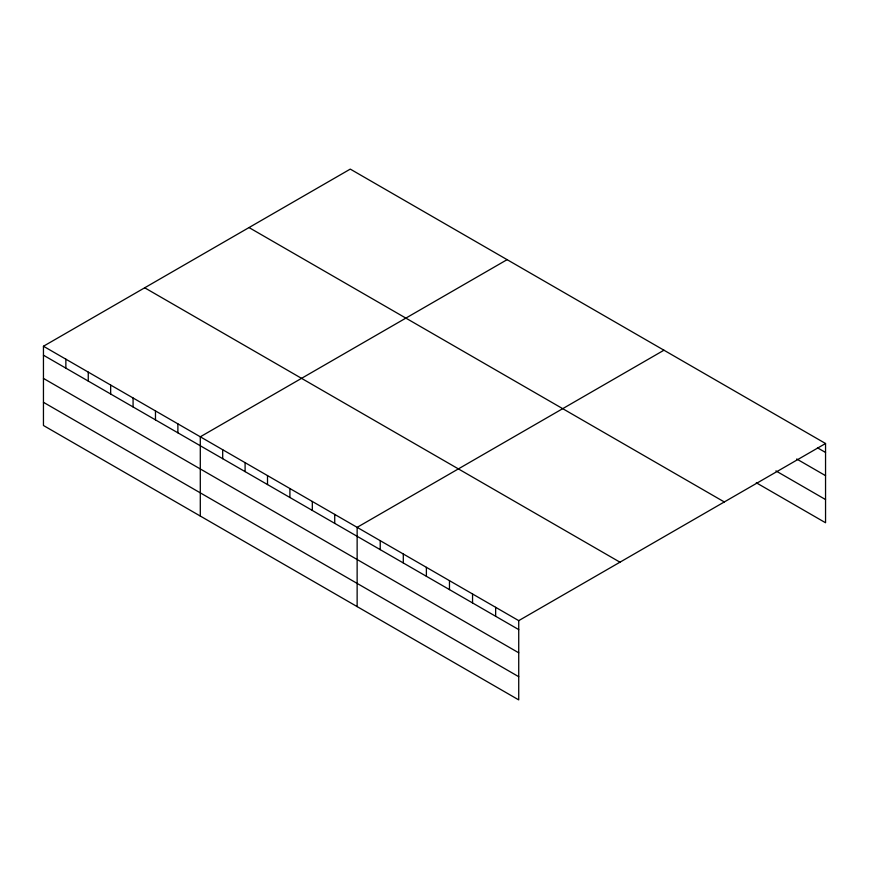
<?xml version="1.0" encoding="UTF-8"?>
<svg xmlns="http://www.w3.org/2000/svg" width="869" height="869" viewBox="0 0 869 869"><rect width="100%" height="100%" fill="white"/><g stroke="black" fill="none" stroke-linecap="round" stroke-linejoin="round"><path stroke-width="1.3" d="M756.291 482.773L825.55 522.758L825.55 443.505L350.272 169.107L43.45 346.242L43.45 425.495L518.728 699.893L518.728 620.64L43.45 346.242M507.116 259.657L200.294 436.803L200.294 516.056M663.959 350.207L357.137 527.353L357.137 606.605M518.728 620.64L825.55 443.505M817.468 447.796L825.55 452.456M796.699 458.995L825.55 475.658M775.919 470.9L825.55 499.556M249.023 227.559L724.301 501.956M144.699 287.791L619.977 562.189M43.45 355.204L518.728 629.601M43.45 378.406L518.728 652.804M43.45 402.304L518.728 676.701M495.645 607.312L495.645 616.273M472.551 593.983L472.551 602.945M449.469 580.666L449.469 589.616M426.386 567.338L426.386 576.288M403.303 554.009L403.303 562.96M380.22 540.681L380.22 549.632M334.728 514.415L334.728 523.366M312.319 501.478L312.319 510.44M289.909 488.541L289.909 497.502M267.511 475.604L267.511 484.565M245.101 462.666L245.101 471.628M222.692 449.729L222.692 458.691M177.884 423.866L177.884 432.816M155.475 410.928L155.475 419.879M133.076 397.991L133.076 406.953M110.667 385.054L110.667 394.015M88.258 372.117L88.258 381.078M65.859 359.179L65.859 368.141"/></g></svg>
